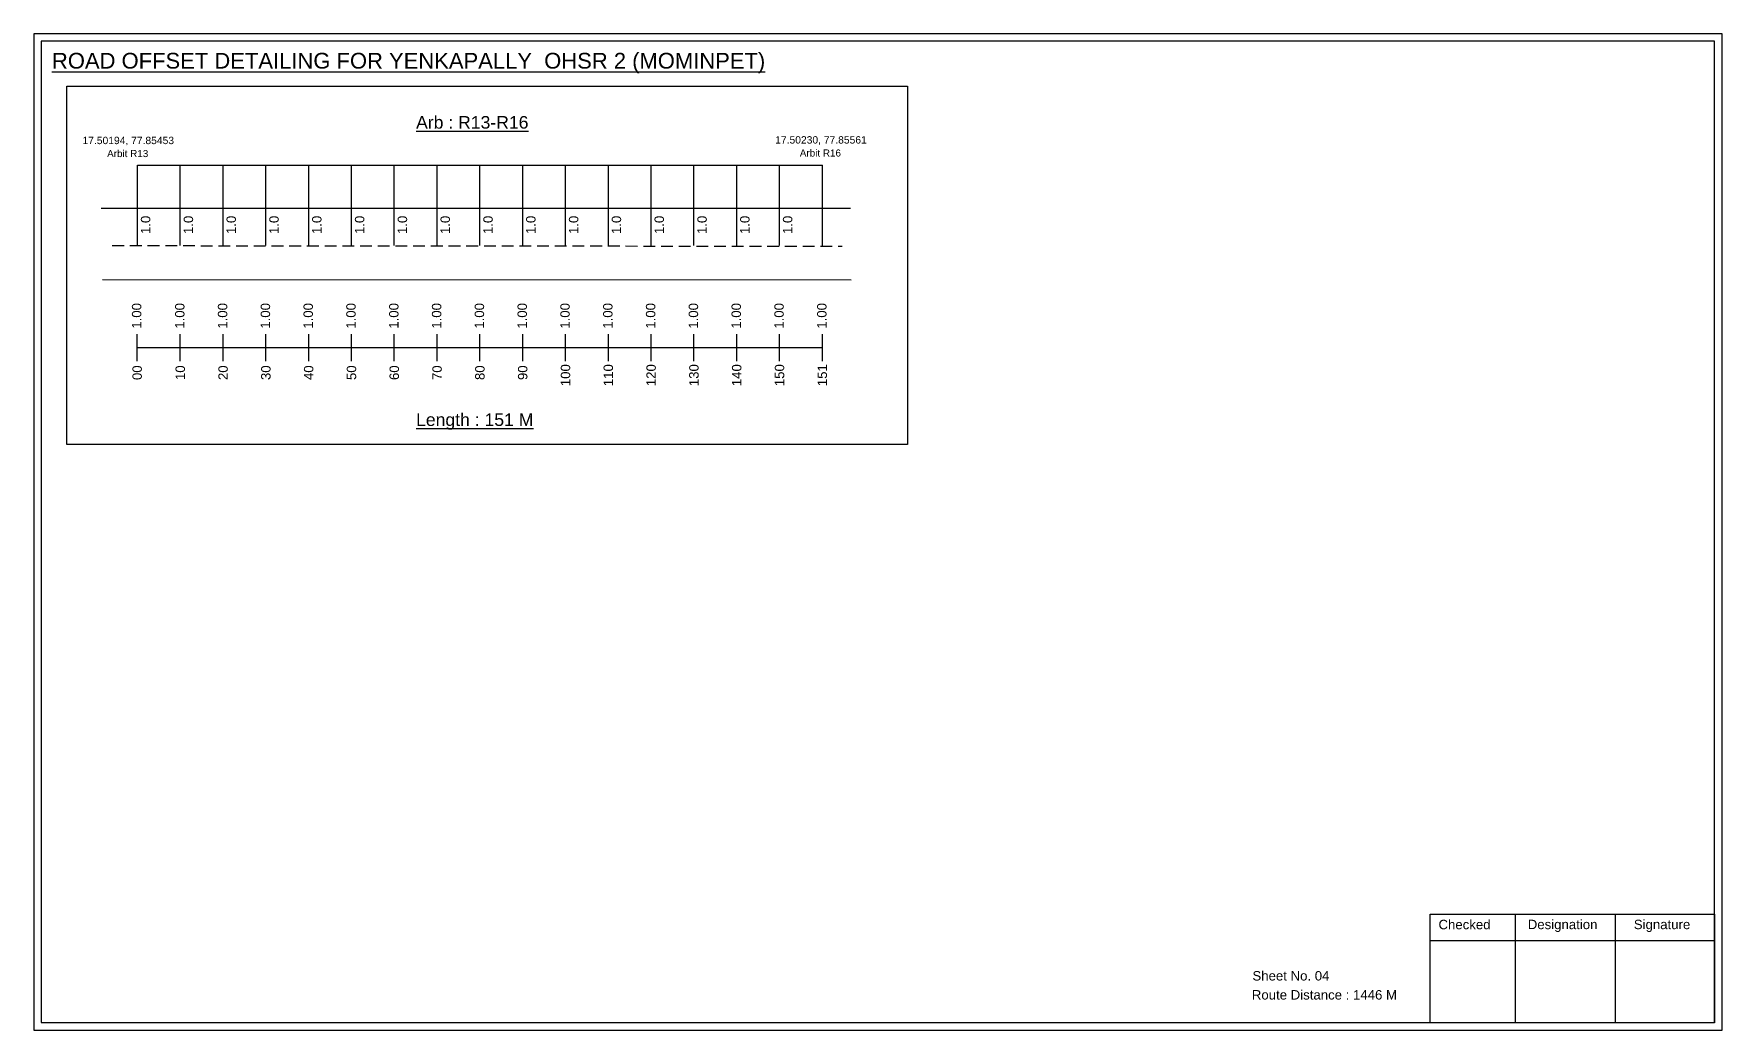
# Model space of a CAD drawing. Header units: inches. Extents: x 1316 to 4752, y 533 to 3817.
# Drawn here: x 3600 to 4136, y 533 to 850 of the extents above; entities that cross this region are included whole.
import ezdxf

# ---------------------------------------------------------------- set-up
doc = ezdxf.new("R2010")
doc.units = ezdxf.units.IN
doc.header["$MEASUREMENT"] = 0
doc.linetypes.add('DASHED2', pattern=[0.375, 0.25, -0.125])
doc.layers.add('PDF_Geometry', color=7, linetype='Continuous')
doc.layers.add('PDF_Text', color=5, linetype='Continuous')
doc.styles.add('PDF Arial', font='arial.ttf')
doc.styles.get("Standard").update_dxf_attribs({"font": 'arial.ttf'})

msp = doc.modelspace()

# ---------------------------------------------------------------- linework, layer by layer
at = {"color": 5}
msp.add_line((3632.67, 808.09), (3850.27, 808.08), dxfattribs=at)
for p, q in [((3632.67, 782.55), (3632.67, 808.08)), ((3646.27, 782.55), (3646.27, 808.08)), ((3659.87, 782.55), (3659.87, 808.08)), ((3673.47, 782.55), (3673.47, 808.08)), ((3687.07, 782.55), (3687.07, 808.08)), ((3700.67, 782.55), (3700.67, 808.08)), ((3714.27, 782.55), (3714.27, 808.08)), ((3727.87, 782.55), (3727.87, 808.08)), ((3741.47, 782.55), (3741.47, 808.08)), ((3755.07, 782.55), (3755.07, 808.08)), ((3768.67, 782.55), (3768.67, 808.08)), ((3782.27, 782.55), (3782.27, 808.08)), ((3795.87, 782.55), (3795.87, 808.08)), ((3809.47, 782.55), (3809.47, 808.08)), ((3823.07, 782.55), (3823.07, 808.08)), ((3836.67, 782.55), (3836.67, 808.08)), ((3850.27, 782.55), (3850.27, 808.08)), ((3621.13, 794.43), (3859.21, 794.43)), ((3621.52, 771.75), (3859.37, 771.71))]:
    msp.add_line(p, q)
at = {"linetype": 'DASHED2', "ltscale": 15}
msp.add_line((3624.64, 782.55), (3856.52, 782.37), dxfattribs=at)
at = {"color": 217, "true_color": 0x93278f}
for p, q in [((3632.57, 745.85), (3632.57, 754.41)), ((3646.27, 745.85), (3646.27, 754.41)), ((3659.87, 745.85), (3659.87, 754.41)), ((3673.47, 745.85), (3673.47, 754.41)), ((3687.07, 745.85), (3687.07, 754.41)), ((3700.67, 745.85), (3700.67, 754.41)), ((3714.27, 745.85), (3714.27, 754.41)), ((3727.87, 745.85), (3727.87, 754.41)), ((3741.47, 745.85), (3741.47, 754.41)), ((3755.07, 745.85), (3755.07, 754.41)), ((3768.67, 745.85), (3768.67, 754.41)), ((3782.27, 745.85), (3782.27, 754.41)), ((3795.87, 745.85), (3795.87, 754.41)), ((3809.47, 745.85), (3809.47, 754.41)), ((3823.07, 745.85), (3823.07, 754.41)), ((3836.67, 745.85), (3836.67, 754.41)), ((3850.27, 745.85), (3850.27, 754.41)), ((3632.67, 750.12), (3850.27, 750.16))]:
    msp.add_line(p, q, dxfattribs=at)
msp.add_lwpolyline([(3610.18, 833.24), (3877.3, 833.24), (3877.3, 719.32), (3610.18, 719.32)], close=True)
at = {"layer": 'PDF_Geometry'}
for points in [[(3599.71, 849.88), (3599.71, 533.17), (4136.18, 533.17), (4136.18, 849.88)], [(3602.04, 847.55), (3602.04, 535.59), (4133.76, 535.59), (4133.76, 847.55)]]:
    msp.add_lwpolyline(points, close=True, dxfattribs=at)
at = {"layer": 'PDF_Geometry', "color": 242, "true_color": 0xcc1f26}
msp.add_lwpolyline([(4133.76, 535.49), (4043.42, 535.49), (4043.42, 570.11), (4133.76, 570.11)], close=True, dxfattribs=at)
for points in [[(4070.4, 570.11), (4070.4, 535.49)], [(4102.13, 570.11), (4102.13, 535.49)], [(4043.42, 561.73), (4133.76, 561.73)]]:
    msp.add_lwpolyline(points, dxfattribs=at)

# ---------------------------------------------------------------- texts
at = {"color": 242, "true_color": 0xcd2027}
for s, height, p in [('%%UROAD OFFSET DETAILING FOR YENKAPALLY  OHSR 2 (MOMINPET)', 5, (3605.49, 838.81)), ('%%UArb : R13-R16', 4, (3721.18, 819.72)), ('%%ULength : 151 M', 4, (3721.18, 725.22))]:
    msp.add_text(s, height=height, dxfattribs=at).set_placement(p)
at = {"color": 5}
for s, height, p in [('17.50194, 77.85453', 2.34, (3615.2, 814.8)), ('17.50230, 77.85561', 2.34, (3835.29, 814.98)), ('Arbit R13', 2.246, (3623.02, 810.68)), ('Arbit R16', 2.246, (3843.11, 810.86))]:
    msp.add_text(s, height=height, dxfattribs=at).set_placement(p)
for p in [(3636.74, 786.22), (3650.34, 786.22), (3663.94, 786.22), (3677.54, 786.22), (3691.14, 786.22), (3704.74, 786.22), (3718.34, 786.22), (3731.94, 786.22), (3745.54, 786.22), (3759.14, 786.22), (3772.74, 786.22), (3786.34, 786.22), (3799.94, 786.22), (3813.54, 786.22), (3827.14, 786.22), (3840.74, 786.22)]:
    msp.add_text('1.0', height=3, rotation=90).set_placement(p)
at = {"color": 217, "true_color": 0x93278f}
for s, p in [('1.00', (3633.9, 756.14)), ('1.00', (3647.6, 756.14)), ('1.00', (3661.2, 756.14)), ('1.00', (3674.8, 756.14)), ('1.00', (3688.4, 756.14)), ('1.00', (3702, 756.14)), ('1.00', (3715.6, 756.14)), ('1.00', (3729.2, 756.14)), ('1.00', (3742.8, 756.14)), ('1.00', (3756.4, 756.14)), ('1.00', (3770, 756.14)), ('1.00', (3783.6, 756.14)), ('1.00', (3797.2, 756.14)), ('1.00', (3810.8, 756.14)), ('1.00', (3824.4, 756.14)), ('1.00', (3838, 756.14)), ('1.00', (3851.6, 756.14)), ('00', (3634.05, 739.82)), ('10', (3647.75, 739.82)), ('20', (3661.35, 739.82)), ('30', (3674.95, 739.82)), ('40', (3688.55, 739.82)), ('50', (3702.15, 739.82)), ('60', (3715.75, 739.82)), ('70', (3729.35, 739.82)), ('80', (3742.95, 739.82)), ('90', (3756.55, 739.82)), ('100', (3770.15, 737.87)), ('110', (3783.75, 737.87)), ('120', (3797.35, 737.87)), ('130', (3810.95, 737.87)), ('140', (3824.55, 737.87)), ('150', (3838.15, 737.87)), ('151', (3851.75, 737.87))]:
    msp.add_text(s, height=3, rotation=90, dxfattribs=at).set_placement(p)
for s, p in [('Sheet No. 04', (3986.92, 548.97)), ('Route Distance : 1446 M', (3986.73, 542.92))]:
    msp.add_text(s, height=3).set_placement(p)
at = {"layer": 'PDF_Text', "color": 7, "attachment_point": 7, "style": 'PDF Arial'}
for s, insert, char_height in [('Checked', (4046.03, 565.22), 3.001), ('Designation', (4074.4, 564.39), 3.0006), ('Signature', (4108.09, 564.39), 3.001)]:
    msp.add_mtext(s, dxfattribs=dict(at, insert=insert, char_height=char_height))

doc.saveas('drawing.dxf')
